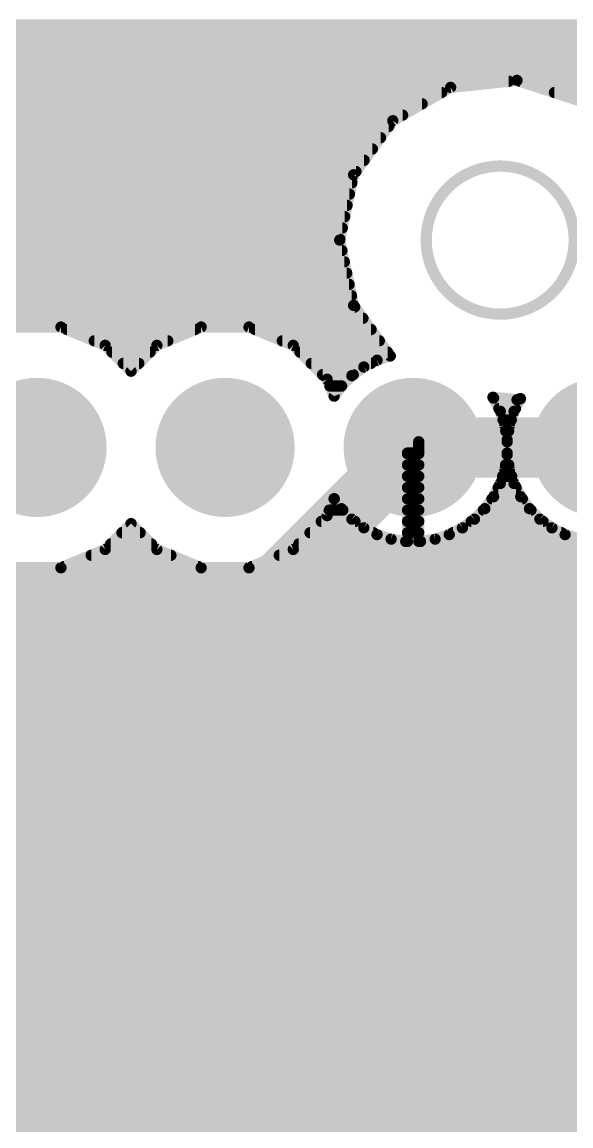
# Model space of a CAD drawing. Extents: x 0 to 84, y 0 to 54.2.
# Drawn here: x 24.92 to 32.33, y 29.33 to 44.23 of the extents above; entities that cross this region are included whole.
import ezdxf

# ---------------------------------------------------------------- set-up
doc = ezdxf.new("R2010")
doc.units = 0
for name, color, linetype in [('1', 12, 'CONTINUOUS'), ('17', 110, 'CONTINUOUS'), ('20', 31, 'CONTINUOUS')]:
    doc.layers.add(name, color=color, linetype=linetype)

# ---------------------------------------------------------------- blocks, each defined once
blk = doc.blocks.new('ROUNDP')
at = {"const_width": 0.5}
blk.add_lwpolyline([(0, -0.25, 1), (0, 0.25, 1), (0, -0.25)], format="xyb", dxfattribs=at)

msp = doc.modelspace()

# ---------------------------------------------------------------- linework, layer by layer
at = {"layer": '1'}
for points, const_width in [([(24.1528, 44.196), (39.4421, 44.196)], 0.1524), ([(24.032, 44.0436), (39.2897, 44.0436)], 0.1524), ([(23.9113, 43.8912), (39.1373, 43.8912)], 0.1524), ([(23.7905, 43.7388), (38.9849, 43.7388)], 0.1524), ([(23.6697, 43.5864), (38.8325, 43.5864)], 0.1524), ([(23.5651, 43.434), (31.4919, 43.434)], 0.1524), ([(30.7069, 43.3515), (29.926, 42.9007)], 0.1524), ([(31.6036, 43.4457), (30.7069, 43.3515)], 0.1524), ([(32.4611, 43.1671), (31.6036, 43.4457)], 0.1524), ([(31.6397, 43.434), (38.6801, 43.434)], 0.1524), ([(23.4715, 43.2816), (30.5858, 43.2816)], 0.1524), ([(32.1088, 43.2816), (38.5277, 43.2816)], 0.1524), ([(23.378, 43.1292), (30.3218, 43.1292)], 0.1524), ([(23.2845, 42.9768), (30.0579, 42.9768)], 0.1524), ([(29.926, 42.9007), (29.396, 42.1712)], 0.1524), ([(23.191, 42.8244), (29.8706, 42.8244)], 0.1524), ([(23.0974, 42.672), (29.7599, 42.672)], 0.1524), ([(23.0039, 42.5196), (29.6491, 42.5196)], 0.1524), ([(22.9104, 42.3672), (29.5384, 42.3672)], 0.1524), ([(22.8168, 42.2148), (29.4277, 42.2148)], 0.1524), ([(29.396, 42.1712), (29.2085, 41.2892)], 0.1524), ([(22.7233, 42.0624), (29.3729, 42.0624)], 0.1524), ([(22.6298, 41.91), (29.3405, 41.91)], 0.1524), ([(22.5363, 41.7576), (29.3081, 41.7576)], 0.1524), ([(22.4427, 41.6052), (29.2757, 41.6052)], 0.1524), ([(22.3492, 41.4528), (29.2433, 41.4528)], 0.1524), ([(22.2557, 41.3004), (29.2109, 41.3004)], 0.1524), ([(29.2085, 41.2892), (29.396, 40.4073)], 0.1524), ([(22.1764, 41.148), (29.2385, 41.148)], 0.1524), ([(22.1063, 40.9956), (29.2709, 40.9956)], 0.1524), ([(22.0363, 40.8432), (29.3033, 40.8432)], 0.1524), ([(21.9663, 40.6908), (29.3357, 40.6908)], 0.1524), ([(21.8962, 40.5384), (29.3681, 40.5384)], 0.1524), ([(21.8262, 40.386), (29.4114, 40.386)], 0.1524), ([(29.396, 40.4073), (29.8918, 39.7248)], 0.1524), ([(21.7561, 40.2336), (29.5222, 40.2336)], 0.1524), ([(25.4437, 40.1153), (24.797, 40.1153)], 0.1524), ([(26.0412, 39.8678), (25.4437, 40.1153)], 0.1524), ([(25.526, 40.0812), (27.2548, 40.0812)], 0.1524), ([(27.337, 40.1153), (26.7395, 39.8678)], 0.1524), ([(27.9837, 40.1153), (27.337, 40.1153)], 0.1524), ([(28.5812, 39.8678), (27.9837, 40.1153)], 0.1524), ([(28.066, 40.0812), (29.6329, 40.0812)], 0.1524), ([(25.8939, 39.9288), (26.8869, 39.9288)], 0.1524), ([(28.4339, 39.9288), (29.7436, 39.9288)], 0.1524), ([(26.3904, 39.5186), (26.0412, 39.8678)], 0.1524), ([(26.1326, 39.7764), (26.6482, 39.7764)], 0.1524), ([(26.7395, 39.8678), (26.3904, 39.5186)], 0.1524), ([(29.0385, 39.4105), (28.5812, 39.8678)], 0.1524), ([(28.6726, 39.7764), (29.8543, 39.7764)], 0.1524), ([(29.8918, 39.7248), (29.7129, 39.6666)], 0.1524), ([(26.285, 39.624), (26.4958, 39.624)], 0.1524), ([(28.825, 39.624), (29.6292, 39.624)], 0.1524), ([(29.5347, 39.5759), (29.373, 39.4584)], 0.1524), ([(29.7129, 39.6666), (29.5347, 39.5759)], 0.1524), ([(28.9774, 39.4716), (29.3912, 39.4716)], 0.1524), ([(29.373, 39.4584), (29.2317, 39.317)], 0.1524), ([(29.1333, 39.1816), (29.0385, 39.4105)], 0.1524), ([(29.0763, 39.3192), (29.2339, 39.3192)], 0.1524), ([(29.2317, 39.317), (29.1333, 39.1816)], 0.1524), ([(31.2866, 39.1553), (31.2781, 39.1669)], 0.1524), ([(31.2781, 39.1669), (31.6036, 39.1327)], 0.1524), ([(31.2782, 39.1668), (31.2791, 39.1668)], 0.1524), ([(31.3773, 38.9772), (31.2866, 39.1553)], 0.1524), ([(31.6504, 39.1479), (31.5634, 38.9772)], 0.1524), ([(31.6036, 39.1327), (31.6504, 39.1479)], 0.1524), ([(31.3584, 39.0144), (31.5824, 39.0144)], 0.1524), ([(31.4391, 38.7871), (31.3773, 38.9772)], 0.1524), ([(31.5634, 38.9772), (31.5016, 38.7871)], 0.1524), ([(31.4148, 38.862), (31.526, 38.862)], 0.1524), ([(27.6604, 35.9497), (30.2004, 38.4897)], 0.8128), ([(30.2004, 38.4897), (32.7404, 38.4897)], 0.8128), ([(31.4704, 38.5896), (31.4391, 38.7871)], 0.1524), ([(31.4514, 38.7096), (31.4894, 38.7096)], 0.1524), ([(31.5016, 38.7871), (31.4704, 38.5896)], 0.1524), ([(30.2766, 38.4135), (30.2766, 38.5659)], 0.1524), ([(30.2766, 38.5659), (31.4704, 38.5659)], 0.1524), ([(30.2766, 38.5572), (32.6642, 38.5572)], 0.1524), ([(31.4704, 38.5659), (31.4704, 38.5896)], 0.1524), ([(31.4704, 38.5896), (31.4704, 38.5659)], 0.1524), ([(31.4704, 38.5659), (32.6642, 38.5659)], 0.1524), ([(30.1242, 37.2197), (30.1242, 38.4135)], 0.1524), ([(30.1242, 38.4135), (30.2766, 38.4135)], 0.1524), ([(30.1242, 38.4048), (30.2766, 38.4048)], 0.1524), ([(30.2766, 38.4135), (30.2766, 37.2197)], 0.1524), ([(31.4704, 38.4135), (30.2766, 38.4135)], 0.1524), ([(31.4391, 38.1923), (31.4704, 38.3897)], 0.1524), ([(31.4704, 38.3897), (31.4704, 38.4135)], 0.1524), ([(32.6642, 38.4135), (31.4704, 38.4135)], 0.1524), ([(31.4704, 38.4135), (31.4704, 38.3897)], 0.1524), ([(31.4704, 38.4048), (31.4704, 38.4048)], 0.1524), ([(31.4704, 38.3897), (31.5016, 38.1923)], 0.1524), ([(30.1242, 38.2524), (30.2766, 38.2524)], 0.1524), ([(31.4486, 38.2524), (31.4921, 38.2524)], 0.1524), ([(30.1242, 38.1), (30.2766, 38.1)], 0.1524), ([(31.3773, 38.0022), (31.4391, 38.1923)], 0.1524), ([(31.4091, 38.1), (31.5316, 38.1)], 0.1524), ([(31.5016, 38.1923), (31.5634, 38.0022)], 0.1524), ([(30.1242, 37.9476), (30.2766, 37.9476)], 0.1524), ([(31.2866, 37.824), (31.3773, 38.0022)], 0.1524), ([(31.3495, 37.9476), (31.5912, 37.9476)], 0.1524), ([(31.5634, 38.0022), (31.6542, 37.824)], 0.1524), ([(29.0385, 37.5688), (29.1333, 37.7977)], 0.1524), ([(29.1323, 37.7952), (29.1351, 37.7952)], 0.1524), ([(29.1333, 37.7977), (29.2317, 37.6623)], 0.1524), ([(30.1242, 37.7952), (30.2766, 37.7952)], 0.1524), ([(31.1691, 37.6623), (31.2866, 37.824)], 0.1524), ([(31.2656, 37.7952), (31.6751, 37.7952)], 0.1524), ([(31.6542, 37.824), (31.7717, 37.6623)], 0.1524), ([(29.0691, 37.6428), (29.2512, 37.6428)], 0.1524), ([(29.2317, 37.6623), (29.373, 37.521)], 0.1524), ([(30.1242, 37.6428), (30.2766, 37.6428)], 0.1524), ([(31.0277, 37.521), (31.1691, 37.6623)], 0.1524), ([(31.1496, 37.6428), (31.7912, 37.6428)], 0.1524), ([(31.7717, 37.6623), (31.913, 37.521)], 0.1524), ([(28.5812, 37.1116), (29.0385, 37.5688)], 0.1524), ([(28.9601, 37.4904), (29.4151, 37.4904)], 0.1524), ([(29.373, 37.521), (29.5347, 37.4035)], 0.1524), ([(30.1242, 37.4904), (30.2766, 37.4904)], 0.1524), ([(30.866, 37.4035), (31.0277, 37.521)], 0.1524), ([(30.9857, 37.4904), (31.9551, 37.4904)], 0.1524), ([(31.913, 37.521), (32.0747, 37.4035)], 0.1524), ([(26.0412, 37.1116), (26.3904, 37.4607)], 0.1524), ([(26.2676, 37.338), (26.5131, 37.338)], 0.1524), ([(26.3904, 37.4607), (26.7395, 37.1116)], 0.1524), ([(28.8077, 37.338), (29.6632, 37.338)], 0.1524), ([(29.5347, 37.4035), (29.7129, 37.3127)], 0.1524), ([(30.1242, 37.338), (30.2766, 37.338)], 0.1524), ([(30.6879, 37.3127), (30.866, 37.4035)], 0.1524), ([(30.7375, 37.338), (32.2032, 37.338)], 0.1524), ([(32.0747, 37.4035), (32.2529, 37.3127)], 0.1524), ([(29.7129, 37.3127), (29.903, 37.2509)], 0.1524), ([(29.903, 37.2509), (30.1004, 37.2197)], 0.1524), ([(30.1004, 37.2197), (30.1242, 37.2197)], 0.1524), ([(30.2766, 37.2197), (30.3003, 37.2197)], 0.1524), ([(30.3003, 37.2197), (30.4978, 37.2509)], 0.1524), ([(30.4978, 37.2509), (30.6879, 37.3127)], 0.1524), ([(32.2529, 37.3127), (32.443, 37.2509)], 0.1524), ([(25.4437, 36.8641), (26.0412, 37.1116)], 0.1524), ([(26.1152, 37.1856), (26.6655, 37.1856)], 0.1524), ([(26.7395, 37.1116), (27.337, 36.8641)], 0.1524), ([(27.9837, 36.8641), (28.5812, 37.1116)], 0.1524), ([(28.6553, 37.1856), (34.2855, 37.1856)], 0.1524), ([(25.852, 37.0332), (26.9287, 37.0332)], 0.1524), ([(28.392, 37.0332), (34.5487, 37.0332)], 0.1524), ([(24.797, 36.8641), (25.4437, 36.8641)], 0.1524), ([(25.4841, 36.8808), (27.2966, 36.8808)], 0.1524), ([(27.337, 36.8641), (27.9837, 36.8641)], 0.1524), ([(28.0241, 36.8808), (34.9166, 36.8808)], 0.1524), ([(20.4319, 36.7284), (39.2938, 36.7284)], 0.1524), ([(20.3829, 36.576), (39.2938, 36.576)], 0.1524), ([(20.3339, 36.4236), (39.2938, 36.4236)], 0.1524), ([(20.2849, 36.2712), (39.2938, 36.2712)], 0.1524), ([(27.6604, 23.2497), (27.6604, 35.9497)], 0.8128), ([(20.2532, 36.1188), (39.2938, 36.1188)], 0.1524), ([(20.2237, 35.9664), (39.2938, 35.9664)], 0.1524), ([(20.1941, 35.814), (39.2938, 35.814)], 0.1524), ([(20.1646, 35.6616), (39.2938, 35.6616)], 0.1524), ([(20.1351, 35.5092), (39.2938, 35.5092)], 0.1524), ([(20.1055, 35.3568), (39.2938, 35.3568)], 0.1524), ([(20.076, 35.2044), (39.2938, 35.2044)], 0.1524), ([(20.0464, 35.052), (39.2938, 35.052)], 0.1524), ([(20.0169, 34.8996), (39.2938, 34.8996)], 0.1524), ([(19.9873, 34.7472), (39.2938, 34.7472)], 0.1524), ([(19.9578, 34.5948), (39.1957, 34.5948)], 0.1524), ([(19.9283, 34.4424), (39.0433, 34.4424)], 0.1524), ([(19.8987, 34.29), (38.9295, 34.29)], 0.1524), ([(19.8692, 34.1376), (38.8664, 34.1376)], 0.1524), ([(19.8396, 33.9852), (38.8033, 33.9852)], 0.1524), ([(19.8101, 33.8328), (38.7402, 33.8328)], 0.1524), ([(19.7805, 33.6804), (38.7002, 33.6804)], 0.1524), ([(19.7598, 33.528), (38.7002, 33.528)], 0.1524), ([(19.7443, 33.3756), (38.7002, 33.3756)], 0.1524), ([(19.7287, 33.2232), (38.7002, 33.2232)], 0.1524), ([(19.7131, 33.0708), (38.7002, 33.0708)], 0.1524), ([(19.6976, 32.9184), (38.7612, 32.9184)], 0.1524), ([(19.682, 32.766), (38.8243, 32.766)], 0.1524), ([(19.6665, 32.6136), (38.8875, 32.6136)], 0.1524), ([(19.6509, 32.4612), (38.9506, 32.4612)], 0.1524), ([(19.6353, 32.3088), (39.0941, 32.3088)], 0.1524), ([(19.6238, 32.1564), (39.2465, 32.1564)], 0.1524), ([(19.6129, 32.004), (39.3989, 32.004)], 0.1524), ([(19.6019, 31.8516), (39.7214, 31.8516)], 0.1524), ([(19.5909, 31.6992), (48.1939, 31.6992)], 0.1524), ([(19.58, 31.5468), (48.1307, 31.5468)], 0.1524), ([(19.569, 31.3944), (48.0676, 31.3944)], 0.1524), ([(19.5298, 31.242), (48.0045, 31.242)], 0.1524), ([(19.4873, 31.0896), (47.9806, 31.0896)], 0.1524), ([(19.4447, 30.9372), (47.9806, 30.9372)], 0.1524), ([(19.4021, 30.7848), (47.9806, 30.7848)], 0.1524), ([(19.3595, 30.6324), (47.9806, 30.6324)], 0.1524), ([(19.3169, 30.48), (48.0045, 30.48)], 0.1524), ([(19.2743, 30.3276), (48.0676, 30.3276)], 0.1524), ([(19.2318, 30.1752), (48.1307, 30.1752)], 0.1524), ([(19.1892, 30.0228), (48.1939, 30.0228)], 0.1524), ([(19.1466, 29.8704), (48.2979, 29.8704)], 0.1524), ([(19.104, 29.718), (48.4503, 29.718)], 0.1524), ([(19.0499, 29.5656), (48.5519, 29.5656)], 0.1524), ([(18.9719, 29.4132), (48.3995, 29.4132)], 0.1524), ([(18.8939, 29.2608), (48.2471, 29.2608)], 0.1524)]:
    msp.add_lwpolyline(points, dxfattribs=dict(at, const_width=const_width))
for points, const_width in [([(30.7029, 43.3894, 1), (30.7108, 43.3136)], 0.0762), ([(30.7259, 43.3185, 1), (30.6878, 43.3845)], 0.0762), ([(31.4919, 43.3959, 1), (31.4919, 43.4721)], 0.0762), ([(31.6154, 43.482, 1), (31.5918, 43.4095)], 0.0762), ([(31.6076, 43.4078, 1), (31.5996, 43.4836)], 0.0762), ([(31.6397, 43.4721, 1), (31.6397, 43.3959)], 0.0762), ([(30.5858, 43.2435, 1), (30.5858, 43.3197)], 0.0762), ([(32.1088, 43.3197, 1), (32.1088, 43.2435)], 0.0762), ([(30.3218, 43.0911, 1), (30.3218, 43.1673)], 0.0762), ([(29.9069, 42.9336, 1), (29.945, 42.8677)], 0.0762), ([(29.9568, 42.8783, 1), (29.8952, 42.923)], 0.0762), ([(30.0579, 42.9387, 1), (30.0579, 43.0149)], 0.0762), ([(29.8706, 42.7863, 1), (29.8706, 42.8625)], 0.0762), ([(29.7599, 42.6339, 1), (29.7599, 42.7101)], 0.0762), ([(29.6491, 42.4815, 1), (29.6491, 42.5577)], 0.0762), ([(29.5384, 42.3291, 1), (29.5384, 42.4053)], 0.0762), ([(29.3652, 42.1936, 1), (29.4268, 42.1488)], 0.0762), ([(29.4333, 42.1633, 1), (29.3587, 42.1791)], 0.0762), ([(29.4277, 42.1767, 1), (29.4277, 42.2529)], 0.0762), ([(29.3729, 42.0243, 1), (29.3729, 42.1005)], 0.0762), ([(29.3405, 41.8719, 1), (29.3405, 41.9481)], 0.0762), ([(29.3081, 41.7195, 1), (29.3081, 41.7957)], 0.0762), ([(29.2757, 41.5671, 1), (29.2757, 41.6433)], 0.0762), ([(29.2433, 41.4147, 1), (29.2433, 41.4909)], 0.0762), ([(29.2458, 41.2971, 1), (29.1713, 41.2813)], 0.0762), ([(29.1713, 41.2971, 1), (29.2458, 41.2813)], 0.0762), ([(29.2109, 41.2623, 1), (29.2109, 41.3385)], 0.0762), ([(29.2385, 41.1099, 1), (29.2385, 41.1861)], 0.0762), ([(29.2709, 40.9575, 1), (29.2709, 41.0337)], 0.0762), ([(29.3033, 40.8051, 1), (29.3033, 40.8813)], 0.0762), ([(29.3357, 40.6527, 1), (29.3357, 40.7289)], 0.0762), ([(29.3681, 40.5003, 1), (29.3681, 40.5765)], 0.0762), ([(29.4268, 40.4296, 1), (29.3652, 40.3849)], 0.0762), ([(29.3587, 40.3993, 1), (29.4333, 40.4152)], 0.0762), ([(29.4114, 40.3479, 1), (29.4114, 40.4241)], 0.0762), ([(29.5222, 40.1955, 1), (29.5222, 40.2717)], 0.0762), ([(25.4583, 40.1505, 1), (25.4291, 40.0801)], 0.0762), ([(25.4437, 40.0772, 1), (25.4437, 40.1534)], 0.0762), ([(25.526, 40.1193, 1), (25.526, 40.0431)], 0.0762), ([(27.2548, 40.0431, 1), (27.2548, 40.1193)], 0.0762), ([(27.337, 40.1534, 1), (27.337, 40.0772)], 0.0762), ([(27.3516, 40.0801, 1), (27.3224, 40.1505)], 0.0762), ([(27.9983, 40.1505, 1), (27.9691, 40.0801)], 0.0762), ([(27.9837, 40.0772, 1), (27.9837, 40.1534)], 0.0762), ([(28.066, 40.1193, 1), (28.066, 40.0431)], 0.0762), ([(29.6329, 40.0431, 1), (29.6329, 40.1193)], 0.0762), ([(25.8939, 39.9669, 1), (25.8939, 39.8907)], 0.0762), ([(26.8869, 39.8907, 1), (26.8869, 39.9669)], 0.0762), ([(28.4339, 39.9669, 1), (28.4339, 39.8907)], 0.0762), ([(29.7436, 39.8907, 1), (29.7436, 39.9669)], 0.0762), ([(26.0681, 39.8947, 1), (26.0143, 39.8408)], 0.0762), ([(26.0266, 39.8326, 1), (26.0558, 39.903)], 0.0762), ([(26.1326, 39.8145, 1), (26.1326, 39.7383)], 0.0762), ([(26.6482, 39.7383, 1), (26.6482, 39.8145)], 0.0762), ([(26.725, 39.903, 1), (26.7541, 39.8326)], 0.0762), ([(26.7665, 39.8408, 1), (26.7126, 39.8947)], 0.0762), ([(28.6081, 39.8947, 1), (28.5543, 39.8408)], 0.0762), ([(28.5666, 39.8326, 1), (28.5958, 39.903)], 0.0762), ([(28.6726, 39.8145, 1), (28.6726, 39.7383)], 0.0762), ([(29.8543, 39.7383, 1), (29.8543, 39.8145)], 0.0762), ([(29.9036, 39.6885, 1), (29.8801, 39.761)], 0.0762), ([(26.285, 39.6621, 1), (26.285, 39.5859)], 0.0762), ([(26.4958, 39.5859, 1), (26.4958, 39.6621)], 0.0762), ([(28.825, 39.6621, 1), (28.825, 39.5859)], 0.0762), ([(29.5571, 39.545, 1), (29.5124, 39.6067)], 0.0762), ([(29.6292, 39.5859, 1), (29.6292, 39.6621)], 0.0762), ([(29.7011, 39.7029, 1), (29.7246, 39.6304)], 0.0762), ([(29.7302, 39.6327, 1), (29.6956, 39.7006)], 0.0762), ([(29.861, 39.7024, 1), (29.9227, 39.7472)], 0.0762), ([(26.3634, 39.5456, 1), (26.4173, 39.4917)], 0.0762), ([(26.3634, 39.4917, 1), (26.4173, 39.5456)], 0.0762), ([(28.9774, 39.5097, 1), (28.9774, 39.4335)], 0.0762), ([(29.3506, 39.4892, 1), (29.3954, 39.4275)], 0.0762), ([(29.4, 39.4314, 1), (29.3461, 39.4853)], 0.0762), ([(29.3912, 39.4335, 1), (29.3912, 39.5097)], 0.0762), ([(29.5175, 39.6098, 1), (29.552, 39.5419)], 0.0762), ([(29.0737, 39.4251, 1), (29.0033, 39.3959)], 0.0762), ([(29.0115, 39.3836, 1), (29.0654, 39.4374)], 0.0762), ([(29.0763, 39.3573, 1), (29.0763, 39.2811)], 0.0762), ([(29.2047, 39.344, 1), (29.2586, 39.2901)], 0.0762), ([(29.2625, 39.2946, 1), (29.2008, 39.3394)], 0.0762), ([(29.2339, 39.2811, 1), (29.2339, 39.3573)], 0.0762), ([(29.1025, 39.204, 1), (29.1641, 39.1592)], 0.0762), ([(29.0981, 39.167, 1), (29.1685, 39.1962)], 0.0762), ([(31.309, 39.1893, 1), (31.2473, 39.1445)], 0.0762), ([(31.2821, 39.2048, 1), (31.2742, 39.129)], 0.0762), ([(31.2782, 39.2049, 1), (31.2782, 39.1287)], 0.0762), ([(31.3205, 39.1726, 1), (31.2526, 39.138)], 0.0762), ([(31.2558, 39.1329, 1), (31.3174, 39.1777)], 0.0762), ([(31.2791, 39.1287, 1), (31.2791, 39.2049)], 0.0762), ([(31.5918, 39.1689, 1), (31.6154, 39.0965)], 0.0762), ([(31.5996, 39.0948, 1), (31.6076, 39.1706)], 0.0762), ([(31.6844, 39.1306, 1), (31.6165, 39.1652)], 0.0762), ([(31.6622, 39.1117, 1), (31.6386, 39.1841)], 0.0762), ([(31.3584, 39.0525, 1), (31.3584, 38.9763)], 0.0762), ([(31.4136, 38.989, 1), (31.3411, 38.9654)], 0.0762), ([(31.5997, 38.9654, 1), (31.5272, 38.989)], 0.0762), ([(31.5824, 38.9763, 1), (31.5824, 39.0525)], 0.0762), ([(31.3434, 38.9599, 1), (31.4113, 38.9945)], 0.0762), ([(31.4148, 38.9001, 1), (31.4148, 38.8239)], 0.0762), ([(31.5295, 38.9945, 1), (31.5974, 38.9599)], 0.0762), ([(31.526, 38.8239, 1), (31.526, 38.9001)], 0.0762), ([(30.2004, 38.6929, 1), (30.2004, 38.2865)], 0.4064), ([(30.3441, 38.346, 1), (30.0567, 38.6334)], 0.4064), ([(31.4767, 38.793, 1), (31.4015, 38.7811)], 0.0762), ([(31.4029, 38.7753, 1), (31.4753, 38.7988)], 0.0762), ([(31.4514, 38.7477, 1), (31.4514, 38.6715)], 0.0762), ([(31.4654, 38.7988, 1), (31.5379, 38.7753)], 0.0762), ([(31.5393, 38.7811, 1), (31.464, 38.793)], 0.0762), ([(31.4894, 38.6715, 1), (31.4894, 38.7477)], 0.0762), ([(30.3147, 38.5659, 1), (30.2385, 38.5659)], 0.0762), ([(30.2766, 38.604, 1), (30.2766, 38.5278)], 0.0762), ([(30.2766, 38.5953, 1), (30.2766, 38.5191)], 0.0762), ([(31.4327, 38.5956, 1), (31.508, 38.5837)], 0.0762), ([(31.5085, 38.5896, 1), (31.4323, 38.5896)], 0.0762), ([(31.5085, 38.5896, 1), (31.4323, 38.5896)], 0.0762), ([(31.4704, 38.604, 1), (31.4704, 38.5278)], 0.0762), ([(31.4327, 38.5837, 1), (31.508, 38.5956)], 0.0762), ([(31.4704, 38.5278, 1), (31.4704, 38.604)], 0.0762), ([(30.1623, 38.4135, 1), (30.0861, 38.4135)], 0.0762), ([(30.1242, 38.4516, 1), (30.1242, 38.3754)], 0.0762), ([(30.1242, 38.4429, 1), (30.1242, 38.3667)], 0.0762), ([(30.3147, 38.4135, 1), (30.2385, 38.4135)], 0.0762), ([(30.2766, 38.4516, 1), (30.2766, 38.3754)], 0.0762), ([(30.2766, 38.3754, 1), (30.2766, 38.4516)], 0.0762), ([(30.2766, 38.3667, 1), (30.2766, 38.4429)], 0.0762), ([(31.508, 38.3957, 1), (31.4327, 38.3838)], 0.0762), ([(31.4323, 38.5659, 1), (31.5085, 38.5659)], 0.0762), ([(31.4323, 38.5659, 1), (31.5085, 38.5659)], 0.0762), ([(31.5085, 38.4135, 1), (31.4323, 38.4135)], 0.0762), ([(31.4704, 38.4516, 1), (31.4704, 38.3754)], 0.0762), ([(31.5085, 38.4135, 1), (31.4323, 38.4135)], 0.0762), ([(31.4704, 38.4429, 1), (31.4704, 38.3667)], 0.0762), ([(31.508, 38.3838, 1), (31.4327, 38.3957)], 0.0762), ([(31.4704, 38.3754, 1), (31.4704, 38.4516)], 0.0762), ([(31.4704, 38.3667, 1), (31.4704, 38.4429)], 0.0762), ([(30.1242, 38.2905, 1), (30.1242, 38.2143)], 0.0762), ([(30.2385, 38.4135, 1), (30.3147, 38.4135)], 0.0762), ([(30.2766, 38.2143, 1), (30.2766, 38.2905)], 0.0762), ([(31.4486, 38.2905, 1), (31.4486, 38.2143)], 0.0762), ([(31.4323, 38.3897, 1), (31.5085, 38.3897)], 0.0762), ([(31.4323, 38.3897, 1), (31.5085, 38.3897)], 0.0762), ([(31.4921, 38.2143, 1), (31.4921, 38.2905)], 0.0762), ([(30.1242, 38.1381, 1), (30.1242, 38.0619)], 0.0762), ([(30.2766, 38.0619, 1), (30.2766, 38.1381)], 0.0762), ([(31.4091, 38.1381, 1), (31.4091, 38.0619)], 0.0762), ([(31.4015, 38.1982, 1), (31.4767, 38.1863)], 0.0762), ([(31.4753, 38.1805, 1), (31.4029, 38.204)], 0.0762), ([(31.5379, 38.204, 1), (31.4654, 38.1805)], 0.0762), ([(31.464, 38.1863, 1), (31.5393, 38.1982)], 0.0762), ([(31.5316, 38.0619, 1), (31.5316, 38.1381)], 0.0762), ([(30.1242, 37.9857, 1), (30.1242, 37.9095)], 0.0762), ([(30.2766, 37.9095, 1), (30.2766, 37.9857)], 0.0762), ([(31.3495, 37.9857, 1), (31.3495, 37.9095)], 0.0762), ([(31.3411, 38.0139, 1), (31.4136, 37.9904)], 0.0762), ([(31.4113, 37.9849, 1), (31.3434, 38.0195)], 0.0762), ([(31.5974, 38.0195, 1), (31.5295, 37.9849)], 0.0762), ([(31.5272, 37.9904, 1), (31.5997, 38.0139)], 0.0762), ([(31.5912, 37.9095, 1), (31.5912, 37.9857)], 0.0762), ([(29.1323, 37.8333, 1), (29.1323, 37.7571)], 0.0762), ([(29.1641, 37.8201, 1), (29.1025, 37.7753)], 0.0762), ([(29.1685, 37.7831, 1), (29.0981, 37.8123)], 0.0762), ([(29.1351, 37.7571, 1), (29.1351, 37.8333)], 0.0762), ([(30.1242, 37.8333, 1), (30.1242, 37.7571)], 0.0762), ([(30.2766, 37.7571, 1), (30.2766, 37.8333)], 0.0762), ([(31.2656, 37.8333, 1), (31.2656, 37.7571)], 0.0762), ([(31.2526, 37.8413, 1), (31.3205, 37.8067)], 0.0762), ([(31.3174, 37.8016, 1), (31.2558, 37.8464)], 0.0762), ([(31.685, 37.8464, 1), (31.6233, 37.8016)], 0.0762), ([(31.6202, 37.8067, 1), (31.6881, 37.8413)], 0.0762), ([(31.6751, 37.7571, 1), (31.6751, 37.8333)], 0.0762), ([(29.0691, 37.6809, 1), (29.0691, 37.6047)], 0.0762), ([(29.2586, 37.6893, 1), (29.2047, 37.6354)], 0.0762), ([(29.2008, 37.6399, 1), (29.2625, 37.6847)], 0.0762), ([(29.2512, 37.6047, 1), (29.2512, 37.6809)], 0.0762), ([(30.1242, 37.6809, 1), (30.1242, 37.6047)], 0.0762), ([(30.2766, 37.6047, 1), (30.2766, 37.6809)], 0.0762), ([(31.1496, 37.6809, 1), (31.1496, 37.6047)], 0.0762), ([(31.1383, 37.6847, 1), (31.1999, 37.6399)], 0.0762), ([(31.196, 37.6354, 1), (31.1421, 37.6893)], 0.0762), ([(31.7986, 37.6893, 1), (31.7447, 37.6354)], 0.0762), ([(31.7408, 37.6399, 1), (31.8025, 37.6847)], 0.0762), ([(31.7912, 37.6047, 1), (31.7912, 37.6809)], 0.0762), ([(28.9601, 37.5285, 1), (28.9601, 37.4523)], 0.0762), ([(29.0033, 37.5834, 1), (29.0737, 37.5543)], 0.0762), ([(29.0654, 37.5419, 1), (29.0115, 37.5958)], 0.0762), ([(29.3954, 37.5518, 1), (29.3506, 37.4901)], 0.0762), ([(29.3461, 37.494, 1), (29.4, 37.5479)], 0.0762), ([(29.4151, 37.4523, 1), (29.4151, 37.5285)], 0.0762), ([(30.1242, 37.5285, 1), (30.1242, 37.4523)], 0.0762), ([(30.2766, 37.4523, 1), (30.2766, 37.5285)], 0.0762), ([(30.9857, 37.5285, 1), (30.9857, 37.4523)], 0.0762), ([(31.0008, 37.5479, 1), (31.0547, 37.494)], 0.0762), ([(31.0501, 37.4901, 1), (31.0053, 37.5518)], 0.0762), ([(31.9354, 37.5518, 1), (31.8906, 37.4901)], 0.0762), ([(31.8861, 37.494, 1), (31.94, 37.5479)], 0.0762), ([(31.9551, 37.4523, 1), (31.9551, 37.5285)], 0.0762), ([(26.2676, 37.3761, 1), (26.2676, 37.2999)], 0.0762), ([(26.4173, 37.4877, 1), (26.3634, 37.4338)], 0.0762), ([(26.4173, 37.4338, 1), (26.3634, 37.4877)], 0.0762), ([(26.5131, 37.2999, 1), (26.5131, 37.3761)], 0.0762), ([(28.8077, 37.3761, 1), (28.8077, 37.2999)], 0.0762), ([(29.552, 37.4374, 1), (29.5175, 37.3695)], 0.0762), ([(29.5124, 37.3726, 1), (29.5571, 37.4343)], 0.0762), ([(29.6632, 37.2999, 1), (29.6632, 37.3761)], 0.0762), ([(30.1242, 37.3761, 1), (30.1242, 37.2999)], 0.0762), ([(30.2766, 37.2999, 1), (30.2766, 37.3761)], 0.0762), ([(30.7375, 37.3761, 1), (30.7375, 37.2999)], 0.0762), ([(30.8436, 37.4343, 1), (30.8884, 37.3726)], 0.0762), ([(30.8833, 37.3695, 1), (30.8487, 37.4374)], 0.0762), ([(32.092, 37.4374, 1), (32.0575, 37.3695)], 0.0762), ([(32.0524, 37.3726, 1), (32.0971, 37.4343)], 0.0762), ([(32.2032, 37.2999, 1), (32.2032, 37.3761)], 0.0762), ([(29.7246, 37.3489, 1), (29.7011, 37.2765)], 0.0762), ([(29.6956, 37.2788, 1), (29.7302, 37.3467)], 0.0762), ([(29.9089, 37.2886, 1), (29.897, 37.2133)], 0.0762), ([(29.8912, 37.2147, 1), (29.9148, 37.2872)], 0.0762), ([(30.1004, 37.2578, 1), (30.1004, 37.1816)], 0.0762), ([(30.0945, 37.182, 1), (30.1064, 37.2573)], 0.0762), ([(30.1242, 37.1816, 1), (30.1242, 37.2578)], 0.0762), ([(30.2766, 37.2578, 1), (30.2766, 37.1816)], 0.0762), ([(30.2944, 37.2573, 1), (30.3063, 37.182)], 0.0762), ([(30.3003, 37.1816, 1), (30.3003, 37.2578)], 0.0762), ([(30.486, 37.2872, 1), (30.5095, 37.2147)], 0.0762), ([(30.5037, 37.2133, 1), (30.4918, 37.2886)], 0.0762), ([(30.6706, 37.3467, 1), (30.7052, 37.2788)], 0.0762), ([(30.6997, 37.2765, 1), (30.6761, 37.3489)], 0.0762), ([(32.2646, 37.3489, 1), (32.2411, 37.2765)], 0.0762), ([(32.2356, 37.2788, 1), (32.2702, 37.3467)], 0.0762), ([(26.0143, 37.1385, 1), (26.0681, 37.0846)], 0.0762), ([(26.0558, 37.0764, 1), (26.0266, 37.1467)], 0.0762), ([(26.1152, 37.2237, 1), (26.1152, 37.1475)], 0.0762), ([(26.6655, 37.1475, 1), (26.6655, 37.2237)], 0.0762), ([(26.7541, 37.1467, 1), (26.725, 37.0764)], 0.0762), ([(26.7126, 37.0846, 1), (26.7665, 37.1385)], 0.0762), ([(28.5543, 37.1385, 1), (28.6081, 37.0846)], 0.0762), ([(28.5958, 37.0764, 1), (28.5666, 37.1467)], 0.0762), ([(28.6553, 37.2237, 1), (28.6553, 37.1475)], 0.0762), ([(30.0861, 37.2197, 1), (30.1623, 37.2197)], 0.0762), ([(30.2385, 37.2197, 1), (30.3147, 37.2197)], 0.0762), ([(25.852, 37.0713, 1), (25.852, 36.9951)], 0.0762), ([(26.9287, 36.9951, 1), (26.9287, 37.0713)], 0.0762), ([(28.392, 37.0713, 1), (28.392, 36.9951)], 0.0762), ([(25.4291, 36.8993, 1), (25.4583, 36.8289)], 0.0762), ([(25.4437, 36.826, 1), (25.4437, 36.9022)], 0.0762), ([(25.4841, 36.9189, 1), (25.4841, 36.8427)], 0.0762), ([(27.2966, 36.8427, 1), (27.2966, 36.9189)], 0.0762), ([(27.337, 36.9022, 1), (27.337, 36.826)], 0.0762), ([(27.3224, 36.8289, 1), (27.3516, 36.8993)], 0.0762), ([(27.9691, 36.8993, 1), (27.9983, 36.8289)], 0.0762), ([(27.9837, 36.826, 1), (27.9837, 36.9022)], 0.0762), ([(28.0241, 36.9189, 1), (28.0241, 36.8427)], 0.0762), ([(27.8636, 35.9497, 1), (27.4572, 35.9497)], 0.4064), ([(27.5167, 36.0934, 1), (27.8041, 35.806)], 0.4064)]:
    msp.add_lwpolyline(points, format="xyb", dxfattribs=dict(at, const_width=const_width))
at = {"layer": '20', "const_width": 0.1524}
msp.add_lwpolyline([(31.3769, 40.2892, 1), (31.3769, 42.2892, 1), (31.3769, 40.2892)], format="xyb", dxfattribs=at)
at = {"layer": '20'}
msp.add_arc((41.9835, 30.6826), 23.5, 59.3407, 175.8846, dxfattribs=at)

# ---------------------------------------------------------------- block references
at = {"layer": '17', "xscale": 1.8796, "yscale": 1.8796, "rotation": 270}
for p in [(25.1204, 38.4897), (27.6604, 38.4897), (30.2004, 38.4897), (32.7404, 38.4897)]:
    msp.add_blockref('ROUNDP', p, dxfattribs=at)

doc.saveas('drawing.dxf')
